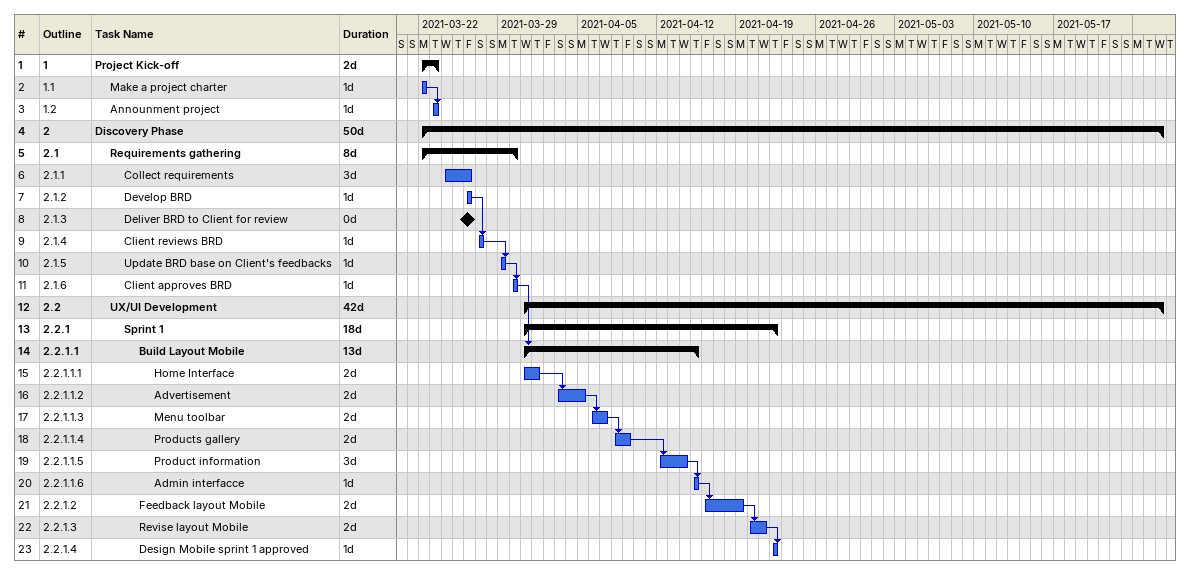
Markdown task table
| ID | WBS | Task | Duration | Start | Finish | Predecessors |
|---|---|---|---|---|---|---|
| 1 | 1 | **Project Kick-off** | 2d | 2021-03-22 | 2021-03-23 |  |
| 2 | 1.1 | Make a project charter | 1d | 2021-03-22 | 2021-03-22 |  |
| 3 | 1.2 | Announment project | 1d | 2021-03-23 | 2021-03-23 | 2 |
| 4 | 2 | **Discovery Phase** | 50d | 2021-03-22 | 2021-05-26 |  |
| 5 | 2.1 | **Requirements gathering** | 8d | 2021-03-22 | 2021-03-30 |  |
| 6 | 2.1.1 | Collect requirements | 3d | 2021-03-24 | 2021-03-26 |  |
| 7 | 2.1.2 | Develop BRD | 1d | 2021-03-26 | 2021-03-26 |  |
| 8 | 2.1.3 | Deliver BRD to Client for review | 0d | 2021-03-26 | 2021-03-26 |  |
| 9 | 2.1.4 | Client reviews BRD | 1d | 2021-03-27 | 2021-03-27 | 7 |
| 10 | 2.1.5 | Update BRD base on Client's feedbacks | 1d | 2021-03-29 | 2021-03-29 | 9 |
| 11 | 2.1.6 | Client approves BRD | 1d | 2021-03-30 | 2021-03-30 | 10 |
| 12 | 2.2 | **UX/UI Development** | 42d | 2021-03-31 | 2021-05-26 |  |
| 13 | 2.2.1 | **Sprint 1** | 18d | 2021-03-31 | 2021-04-22 |  |
| 14 | 2.2.1.1 | **Build Layout Mobile** | 13d | 2021-03-31 | 2021-04-15 | 11 |
| 15 | 2.2.1.1.1 | Home Interface | 2d | 2021-03-31 | 2021-04-01 |  |
| 16 | 2.2.1.1.2 | Advertisement | 2d | 2021-04-03 | 2021-04-05 | 15 |
| 17 | 2.2.1.1.3 | Menu toolbar | 2d | 2021-04-06 | 2021-04-07 | 16 |
| 18 | 2.2.1.1.4 | Products gallery | 2d | 2021-04-08 | 2021-04-09 | 17 |
| 19 | 2.2.1.1.5 | Product information | 3d | 2021-04-12 | 2021-04-14 | 18 |
| 20 | 2.2.1.1.6 | Admin interfacce | 1d | 2021-04-15 | 2021-04-15 | 19 |
| 21 | 2.2.1.2 | Feedback layout Mobile | 2d | 2021-04-16 | 2021-04-19 | 20 |
| 22 | 2.2.1.3 | Revise layout Mobile | 2d | 2021-04-20 | 2021-04-21 | 21 |
| 23 | 2.2.1.4 | Design Mobile sprint 1 approved | 1d | 2021-04-22 | 2021-04-22 | 22 |
